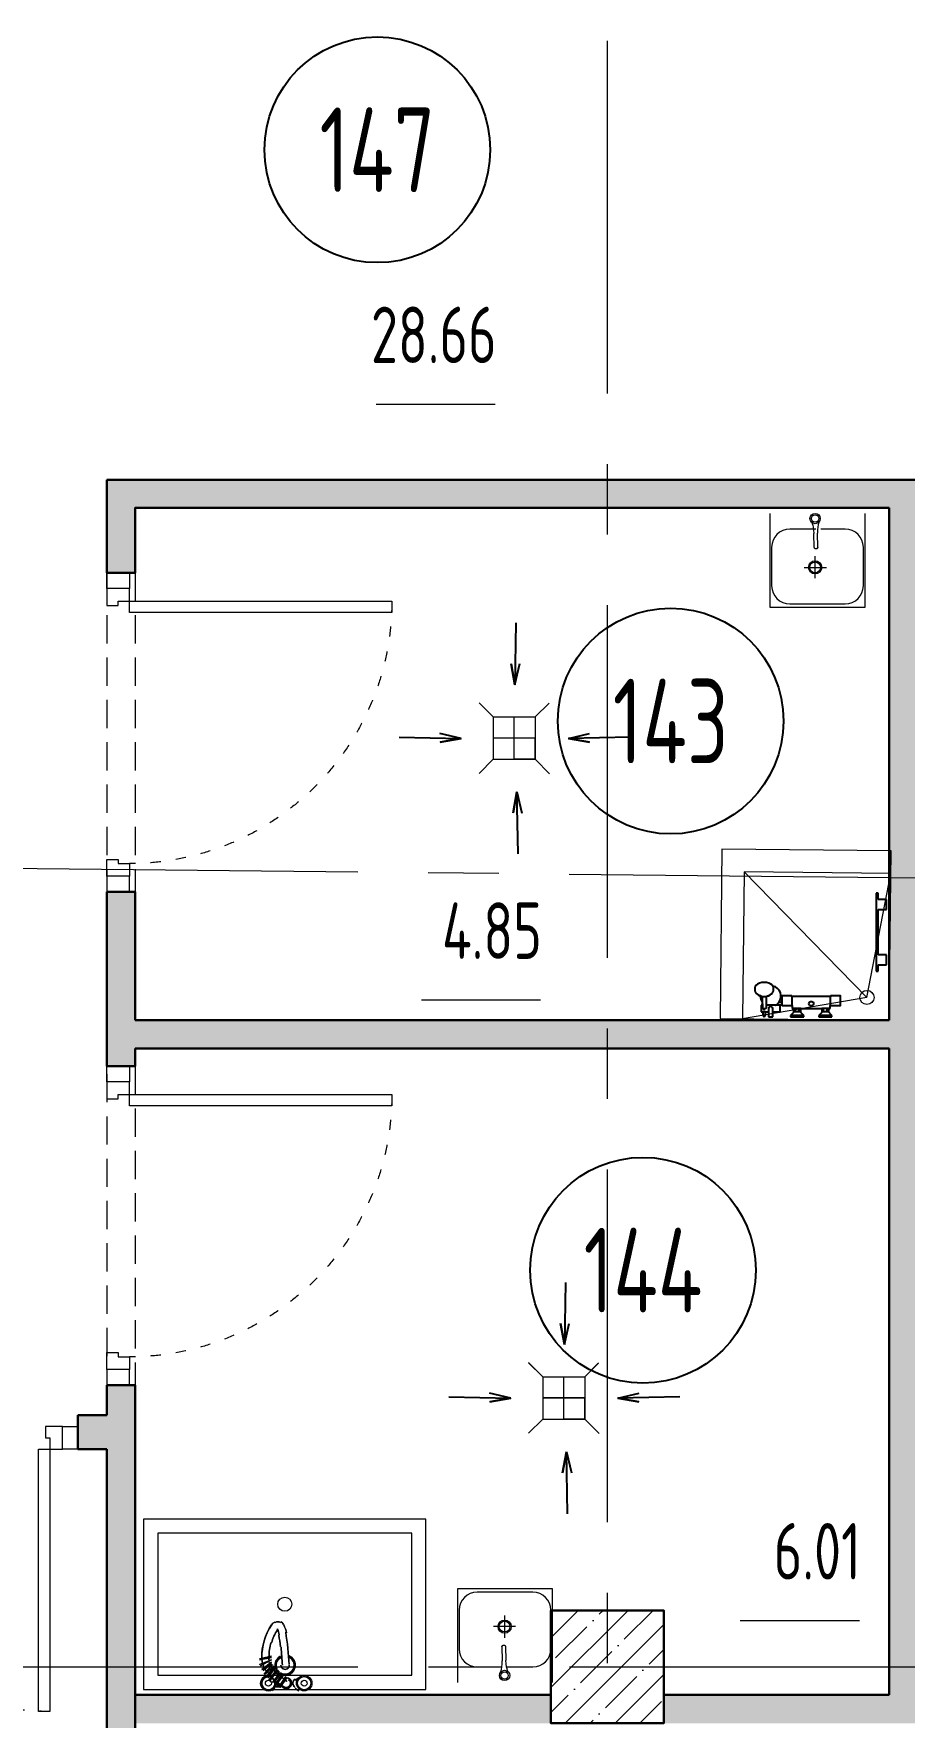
# Model space of a CAD drawing. Header units: millimetres. Extents: x -265044 to 366616, y 0 to 292181.
# Drawn here: x -208267 to -205181, y 100422 to 106389 of the extents above; entities that cross this region are included whole.
import ezdxf
from ezdxf import colors
from ezdxf.entities.mleader import LeaderData, LeaderLine
from ezdxf.enums import TextEntityAlignment as Align
from ezdxf.math import Vec2, Vec3

# ---------------------------------------------------------------- set-up
doc = ezdxf.new("R2010")
doc.units = ezdxf.units.MM
doc.header["$MEASUREMENT"] = 0
for name, pattern in [('ACAD_ISO03W100', [30, 12, -18]), ('ADSK_Штриховая_ш2 п1', [3, 2, -1]), ('CENTER', [2, 1.25, -0.25, 0.25, -0.25])]:
    doc.linetypes.add(name, pattern=pattern)
doc.layers.get('0').update_dxf_attribs({"color": 250, "lineweight": 9})
for name, color, linetype, lineweight in [('АР_Двери', 5, 'Continuous', 18), ('АР_Колонны', 5, 'Continuous', 30), ('АР_Колонны Штрих', 250, 'Continuous', 5), ('АР_Маркер экспликации', 239, 'Continuous', 13), ('АР_Номер помещения', 1, 'Continuous', 25), ('АР_Оси', 193, 'Continuous', 9), ('АР_Отметки', 250, 'Continuous', 15), ('АР_Перегородки газоблок', 165, 'Continuous', 30), ('АР_Перегородки газоблок_Штрих', 165, 'Continuous', 5), ('АР_Помещения_площадь', 19, 'Continuous', 9), ('АР_тонкая линия', 250, 'Continuous', 0), ('ТХ_пищеблок', 30, 'Continuous', 20)]:
    doc.layers.add(name, color=color, linetype=linetype, lineweight=lineweight)
for name, color, linetype in [('ТХ_ВК_оборуд.ТХ', 250, 'Continuous'), ('ТХ_ВК_трапы', 5, 'Continuous'), ('ТХ_сантехника', 253, 'Continuous')]:
    doc.layers.add(name, color=color, linetype=linetype)
doc.styles.add('ISOCPEUR', font='isocpeur.ttf', dxfattribs={"width": 0.7})
doc.styles.get("Standard").update_dxf_attribs({"font": 'isocpeur.ttf'})
pattern_1 = [(50, (0, 0), (215.17805, -18.82564), [22.5, -247.5]), (355, (0, 0), (-41.6254, 225.65764), [18, -198]), (100.45144, (17.93, -1.57), (173.55265, 206.832), [19.12206, -210.34263]), (46.1842, (0, 60), (320.1724, -49.65578), [33.75, -371.25]), (96.63564, (26.68, 55.86), (280.3986, 292.2356), [28.6831, -315.51413]), (351.18416, (0, 60), (280.3986, 292.2356), [27, -297]), (21, (30, 45), (179.07212, -120.78567), [22.5, -247.5]), (326, (30, 45), (72.9946, 217.54501), [18, -198]), (71.45144, (44.92, 34.93), (252.06671, 96.75935), [19.12206, -210.34263]), (37.5, (0, 0), (3.647957, 99.868156), [0, -195.6, 0, -201, 0, -198.75]), (7.5, (0, 0), (78.92086, 118.323514), [0, -114.6, 0, -191.1, 0, -75.75]), (327.5, (-66.9, 0), (160.14673, -6.766462), [0, -75, 0, -234, 0, -310.5]), (317.5, (-96.9, 0), (174.95585, 30.031495), [0, -97.5, 0, -155.4, 0, -220.5])]

# ---------------------------------------------------------------- blocks, each defined once
blk = doc.blocks.new('*U1037')
at = {"color": 8}
blk.add_lwpolyline([(-100, 80), (-100, 1010), (-140, 1010), (-140, 80)], close=True, dxfattribs=at)
for points in [[(-1130, 0), (-1130, 80), (-1075, 80), (-1075, 0), (-1130, 0)], [(-1075, 80), (-1075, 0), (-1015, 0), (-1015, 40), (-1030, 40), (-1030, 80), (-1075, 80)], [(-55, 80), (-55, 0), (-115, 0), (-115, 40), (-100, 40), (-100, 80), (-55, 80)], [(0, 0), (0, 80), (-55, 80), (-55, 0), (0, 0)]]:
    blk.add_lwpolyline(points, dxfattribs=at)
at = {"color": 8, "linetype": 'ACAD_ISO03W100', "ltscale": 3}
blk.add_arc((-100, 80), 930, 90, 180, dxfattribs=at)
blk = doc.blocks.new('*U58')
at = {"layer": 'АР_Номер помещения', "color": 8}
blk.add_circle((-2814.8, -3287.4), 400, dxfattribs=at)
at = {"layer": 'АР_Помещения_площадь', "color": 8}
blk.add_line((-2397, -4189.8), (-2819.3, -4189.8), dxfattribs=at)
at = {"color": 8, "style": 'ISOCPEUR', "width": 0.7, "flags": 1}
blk.add_attdef('КАТЕГОРИЯ', (-499.2, -2092.2), '', height=250, dxfattribs=at)
at = {"layer": 'АР_Номер помещения', "color": 8, "style": 'ISOCPEUR', "width": 0.7}
blk.add_attdef('НОМЕР_ПОМЕЩЕНИЯ', text='', height=300, dxfattribs=at).set_placement((-2814.8, -3287.4), align=Align.MIDDLE_CENTER)
at = {"layer": 'АР_Помещения_площадь', "color": 8, "lineweight": 30, "width": 0.7, "flags": 104}
blk.add_attdef('ИМЯ_ПОМЕЩЕНИЯ', text='', height=100, dxfattribs=at).set_placement((157.6, 1217.1), align=Align.MIDDLE_CENTER)
at = {"layer": 'АР_Помещения_площадь', "color": 8, "style": 'ISOCPEUR', "width": 0.7}
blk.add_attdef('ПЛОЩАДЬ_ПОМЕЩЕНИЯ', text='', height=200, dxfattribs=at).set_placement((-2392.1, -3943.3), align=Align.MIDDLE_RIGHT)
blk = doc.blocks.new('*U60')
at = {"layer": 'АР_Номер помещения', "color": 8}
blk.add_circle((-7943.3, 3244.8), 400, dxfattribs=at)
at = {"layer": 'АР_Помещения_площадь', "color": 8}
blk.add_line((-7176, 2002.3), (-7598.4, 2002.3), dxfattribs=at)
at = {"color": 8, "style": 'ISOCPEUR', "width": 0.7, "flags": 1}
blk.add_attdef('КАТЕГОРИЯ', (-499.2, -2092.2), '', height=250, dxfattribs=at)
at = {"layer": 'АР_Номер помещения', "color": 8, "style": 'ISOCPEUR', "width": 0.7}
blk.add_attdef('НОМЕР_ПОМЕЩЕНИЯ', text='', height=300, dxfattribs=at).set_placement((-7943.3, 3244.8), align=Align.MIDDLE_CENTER)
at = {"layer": 'АР_Помещения_площадь', "color": 8, "style": 'ISOCPEUR', "width": 0.7}
blk.add_attdef('ПЛОЩАДЬ_ПОМЕЩЕНИЯ', text='', height=200, dxfattribs=at).set_placement((-7171.2, 2248.8), align=Align.MIDDLE_RIGHT)
at = {"layer": 'АР_Помещения_площадь', "color": 8, "lineweight": 30, "width": 0.7, "flags": 104}
blk.add_attdef('ИМЯ_ПОМЕЩЕНИЯ', text='', height=100, dxfattribs=at).set_placement((157.6, 1217.1), align=Align.MIDDLE_CENTER)
blk = doc.blocks.new('*U61')
at = {"layer": 'АР_Номер помещения', "color": 8}
blk.add_circle((-7168.2, 4654.6), 400, dxfattribs=at)
at = {"layer": 'АР_Помещения_площадь', "color": 8}
blk.add_line((-7629.3, 3665.4), (-8051.6, 3665.4), dxfattribs=at)
at = {"color": 8, "style": 'ISOCPEUR', "width": 0.7, "flags": 1}
blk.add_attdef('КАТЕГОРИЯ', (-499.2, -2092.2), '', height=250, dxfattribs=at)
at = {"layer": 'АР_Номер помещения', "color": 8, "style": 'ISOCPEUR', "width": 0.7}
blk.add_attdef('НОМЕР_ПОМЕЩЕНИЯ', text='', height=300, dxfattribs=at).set_placement((-7168.2, 4654.6), align=Align.MIDDLE_CENTER)
at = {"layer": 'АР_Помещения_площадь', "color": 8, "style": 'ISOCPEUR', "width": 0.7}
blk.add_attdef('ПЛОЩАДЬ_ПОМЕЩЕНИЯ', text='', height=200, dxfattribs=at).set_placement((-7624.4, 3911.9), align=Align.MIDDLE_RIGHT)
at = {"layer": 'АР_Помещения_площадь', "color": 8, "lineweight": 30, "width": 0.7, "flags": 104}
blk.add_attdef('ИМЯ_ПОМЕЩЕНИЯ', text='', height=100, dxfattribs=at).set_placement((157.6, 1217.1), align=Align.MIDDLE_CENTER)
blk = doc.blocks.new('_DotSmall')
at = {"color": 8, "linetype": 'ByBlock', "const_width": 0.5}
blk.add_lwpolyline([(-0.0625, 0, 1), (0.0625, 0, 1)], format="xyb", close=True, dxfattribs=at)
blk = doc.blocks.new('Трап ТХ')
at = {"layer": 'ТХ_ВК_трапы', "color": 8, "lineweight": 0}
for p, q in [((305243.2, -196674.3), (305292.9, -196724.5)), ((305292.9, -196724.5), (305292.9, -196874.5)), ((305292.9, -196724.5), (305442.2, -196724.5)), ((305367.6, -196874.5), (305367.6, -196724.5)), ((305491.2, -196675.5), (305442.2, -196724.5)), ((305442.2, -196724.5), (305442.2, -196874.5)), ((305442.2, -196799.5), (305292.9, -196799.5)), ((305442.2, -196874.5), (305442.2, -196799.5)), ((305243.2, -196924.3), (305292.9, -196874.5)), ((305292.9, -196874.5), (305442.2, -196874.5)), ((305442.2, -196874.5), (305367.6, -196874.5)), ((305493.2, -196925.5), (305442.2, -196874.5))]:
    blk.add_line(p, q, dxfattribs=at)
blk = doc.blocks.new('A$C985b353d')
at = {"layer": 'ТХ_ВК_трапы', "color": 8, "ltscale": 100}
for p, q in [((6.4, 408.7), (2.2, 189.2)), ((2.2, 189.2), (-11.2, 263.5)), ((-11.2, 263.5), (2.2, 189.2)), ((2.2, 189.2), (19.8, 264.3)), ((-407.4, 3.3), (-187.9, -0.9)), ((-187.9, -0.9), (-263, 16.7)), ((192.3, -0.9), (267.4, 16.7)), ((411.8, 3.3), (192.3, -0.9)), ((-187.9, -0.9), (-262.2, -14.3)), ((-262.2, -14.3), (-187.9, -0.9)), ((192.3, -0.9), (266.6, -14.3)), ((266.6, -14.3), (192.3, -0.9)), ((9.7, -190.8), (-3.8, -265.2)), ((-3.8, -265.2), (9.7, -190.8)), ((13.8, -410.3), (9.7, -190.8)), ((9.7, -190.8), (27.3, -265.9))]:
    blk.add_line(p, q, dxfattribs=at)
blk = doc.blocks.new('A$Ccaf15605')
at = {"layer": 'ТХ_сантехника', "color": 8, "lineweight": 13, "ltscale": 500}
for p, q in [((0, 0), (-80, 440)), ((440, 440), (0, 0)), ((0, 0), (440, -80))]:
    blk.add_line(p, q, dxfattribs=at)
for points in [[(520, 520), (-80, 520), (-80, -80), (520, -80)], [(440, 440), (-80, 440), (-80, -80), (440, -80)]]:
    blk.add_lwpolyline(points, close=True, dxfattribs=at)
blk.add_circle((0, 0), 25, dxfattribs=at)

msp = doc.modelspace()

# ---------------------------------------------------------------- hatches: boundary and pattern name
at = {"layer": 'АР_Колонны Штрих', "ltscale": 100}
h = msp.add_hatch(dxfattribs=at)
h.set_pattern_fill('ANSI35', color=8, scale=500)
h.set_pattern_definition([(45, (-1163486.01, 140672.16), (-88.388348, 88.388348), []), (45, (-1163397.63, 140672.16), (-88.388348, 88.388348), [156.25, -31.25, 0, -31.25])])
h.paths.add_polyline_path([(-206033.9, 100800.7), (-206433.9, 100800.7), (-206433.9, 100400.7), (-206033.9, 100400.7)])
at = {"layer": 'АР_Перегородки газоблок_Штрих', "ltscale": 100}
h = msp.add_hatch(dxfattribs=at)
h.set_pattern_fill('AR-CONC', color=8, scale=30)
h.set_pattern_definition(pattern_1)
h.paths.add_polyline_path([(-204369.9, 104807.7), (-204613.1, 104807.7), (-206233.9, 104807.7), (-206233.9, 104707.7), (-205234.4, 104707.7), (-205234.4, 103398.1), (-205134.4, 103397.1), (-205134.4, 104707.7), (-204369.9, 104707.7)])
h.paths.add_polyline_path([(-206233.9, 104807.7), (-208007.7, 104807.7), (-208007.6, 104477.3), (-207907.6, 104477.3), (-207907.7, 104707.7), (-206233.9, 104707.7)])
h.paths.add_polyline_path([(-206233.9, 102892.2), (-207907.7, 102892.2), (-207907.7, 103347.3), (-208007.7, 103347.3), (-208007.7, 102729), (-207907.7, 102729), (-207907.7, 102792.2), (-206233.9, 102792.2)])
h.paths.add_polyline_path([(-205134.4, 103397.1), (-205234.4, 103398.1), (-205234.4, 102892.2), (-206233.9, 102892.2), (-206233.9, 102792.2), (-205234.4, 102792.2), (-205234.4, 100500.7), (-205134.4, 100500.7)])
h = msp.add_hatch(dxfattribs=at)
h.set_pattern_fill('AR-CONC', color=8, scale=30)
h.set_pattern_definition(pattern_1)
h.paths.add_polyline_path([(-207907.7, 101599), (-208007.6, 101599), (-208007.7, 101492.4), (-208110, 101492.4), (-208110, 101372.4), (-208007.7, 101372.4), (-208007.7, 99600.7), (-211914, 99600.7), (-211914, 99480.7), (-208007.5, 99480.7), (-208007.6, 97939.7), (-207907.6, 97939.7), (-207907.7, 100400.7), (-206433.9, 100400.7), (-206433.9, 100500.7), (-207907.7, 100500.7)])
h = msp.add_hatch(dxfattribs=at)
h.set_pattern_fill('AR-CONC', color=8, scale=30)
h.set_pattern_definition(pattern_1)
h.paths.add_polyline_path([(-200433.9, 100500.7), (-203233.8, 100500.7), (-203233.9, 99100.7), (-203148.1, 99100.7), (-203148.1, 100400.7), (-200433.9, 100400.7)])
h.paths.add_polyline_path([(-203233.8, 100500.7), (-206033.9, 100500.7), (-206033.9, 100400.7), (-203268.1, 100400.7), (-203268, 99800.7), (-203268, 99100.7), (-203233.9, 99100.7)])
h.paths.add_polyline_path([(-203148.1, 99100.7), (-203268.1, 99100.7), (-203268, 96390.7), (-204900.9, 96390.7), (-204900.9, 96270.7), (-203064, 96270.7), (-203064, 96350.7), (-203063.9, 96390.7), (-203148, 96390.7)])

# ---------------------------------------------------------------- linework, layer by layer
at = {"layer": 'АР_Колонны', "color": 8, "ltscale": 100}
msp.add_lwpolyline([(-206433.9, 100800.7), (-206033.9, 100800.7), (-206033.9, 100400.7), (-206433.9, 100400.7)], close=True, dxfattribs=at)
at = {"layer": 'АР_Оси', "color": 8, "linetype": 'CENTER', "ltscale": 1000}
for p, q in [((-206233.9, 134363.2), (-206233.9, 78630.8)), ((-224367.6, 103600.7), (-196974, 103310.7)), ((-224367.6, 100600.7), (-141189.2, 100600.7))]:
    msp.add_line(p, q, dxfattribs=at)
at = {"layer": 'АР_Перегородки газоблок', "color": 8, "ltscale": 100}
for p, q in [((-208007.7, 102729), (-207907.7, 102729)), ((-208007.7, 101599), (-207907.7, 101599))]:
    msp.add_line(p, q, dxfattribs=at)
for points in [[(-208007.6, 104477.3), (-208007.7, 104807.7)], [(-208007.7, 104807.7), (-204369.9, 104807.7)], [(-205234.4, 104707.7), (-207907.7, 104707.7), (-207907.6, 104477.3), (-208007.6, 104477.3)], [(-205234.4, 102892.2), (-205234.4, 104707.7)], [(-208007.7, 103347.3), (-207907.7, 103347.3)], [(-208007.7, 102729), (-208007.7, 103347.3)], [(-207907.7, 102892.2), (-207907.7, 103347.3)], [(-208007.7, 102892.2), (-208007.7, 102892.2)], [(-207907.7, 102892.2), (-205234.4, 102892.2)], [(-208007.7, 102792.2), (-208007.7, 102792.2)], [(-207907.7, 102729), (-207907.7, 102792.2)], [(-207907.7, 102792.2), (-205234.4, 102792.2)], [(-205234.4, 100500.7), (-205234.4, 102792.2)], [(-208007.7, 101492.4), (-208007.7, 101599)], [(-207907.7, 101328.2), (-207907.7, 101599)], [(-208110, 101372.4), (-208110, 101492.4)], [(-208110, 101492.4), (-208007.7, 101492.4)], [(-208110, 101372.4), (-208007.7, 101372.4)], [(-208007.7, 99600.7), (-208007.7, 101372.4)], [(-207907.7, 99452.4), (-207907.7, 101372.4)], [(-206433.9, 100500.7), (-207907.7, 100500.7)], [(-206033.9, 100500.7), (-205234.4, 100500.7)]]:
    msp.add_lwpolyline(points, dxfattribs=at)
at = {"layer": 'АР_тонкая линия', "color": 8, "linetype": 'ADSK_Штриховая_ш2 п1', "ltscale": 50}
for points in [[(-208007.8, 104477.3), (-208007.8, 103347.3)], [(-207907.6, 104477.3), (-207907.6, 103347.3)], [(-208007.6, 102701.5), (-208007.6, 101599)], [(-207907.7, 102729), (-207907.7, 101599)]]:
    msp.add_lwpolyline(points, dxfattribs=at)
at = {"layer": 'ТХ_пищеблок', "color": 8}
for p, q in [((-205657.4, 104687.7), (-205657.4, 104355.7)), ((-205320.4, 104355.7), (-205320.4, 104687.7)), ((-205494.9, 104632.7), (-205587.4, 104632.7)), ((-205508.8, 104656.2, 5.1), (-205507.3, 104652.9, 5.1)), ((-205508.8, 104656.2, 5.1), (-205507.3, 104652.9, 5.1)), ((-205507.3, 104653, 5.1), (-205505.9, 104647.2, 5.1)), ((-205505.9, 104647.2, 5.1), (-205504.5, 104639.2, 5.1)), ((-205504.5, 104639.3, 5.1), (-205503.2, 104629, 5.1)), ((-205503.2, 104629, 5.1), (-205502, 104617.6, 5.1)), ((-205501.9, 104616.6, 5.1), (-205502, 104617.6, 5.1)), ((-205501.9, 104616.6, 5.1), (-205502, 104617.6, 5.1)), ((-205501.9, 104616.5, 5.1), (-205501.9, 104616.6, 5.1)), ((-205500.5, 104567.2, 5.1), (-205501.9, 104616.6, 5.1)), ((-205488.5, 104629.4, 5.1), (-205489.1, 104618, 5.1)), ((-205487.8, 104567.6, 5.1), (-205489.1, 104618, 5.1)), ((-205487.8, 104567.6, 5.1), (-205489.1, 104618, 5.1)), ((-205487.5, 104640.4, 5.1), (-205488.5, 104629.4, 5.1)), ((-205486.6, 104648.3, 5.1), (-205487.5, 104640.3, 5.1)), ((-205485.5, 104654.2, 5.1), (-205486.6, 104648.3, 5.1)), ((-205484.2, 104657.5, 5.1), (-205485.6, 104654.1, 5.1)), ((-205390.4, 104632.7), (-205477.7, 104632.7)), ((-205651.4, 104568.7), (-205651.4, 104431.7)), ((-205500.1, 104566.3, 5.1), (-205500.5, 104567.2, 5.1)), ((-205500.1, 104566.3, 5.1), (-205500.5, 104567.2, 5.1)), ((-205499.6, 104565.4, 5.1), (-205500.1, 104566.3, 5.1)), ((-205499.6, 104565.4, 5.1), (-205500.1, 104566.3, 5.1)), ((-205498.9, 104564.5, 5.1), (-205499.7, 104565.4, 5.1)), ((-205498.1, 104563.9, 5.1), (-205498.9, 104564.5, 5.1)), ((-205498.1, 104563.9, 5.1), (-205498.9, 104564.5, 5.1)), ((-205497.2, 104563.3, 5.1), (-205498.1, 104563.9, 5.1)), ((-205497.2, 104563.3, 5.1), (-205498.1, 104563.9, 5.1)), ((-205496.2, 104562.9, 5.1), (-205497.2, 104563.3, 5.1)), ((-205496.2, 104562.9, 5.1), (-205497.2, 104563.3, 5.1)), ((-205496.1, 104562.9, 5.1), (-205496.6, 104563.2, 5.1)), ((-205495.3, 104562.6, 5.1), (-205496.1, 104562.9, 5.1)), ((-205494.7, 104562.7, 5.1), (-205495.8, 104562.9, 5.1)), ((-205494.7, 104562.7, 5.1), (-205495.8, 104562.9, 5.1)), ((-205494.4, 104562.4, 5.1), (-205495.3, 104562.6, 5.1)), ((-205493.6, 104562.6, 5.1), (-205494.7, 104562.7, 5.1)), ((-205493.6, 104562.6, 5.1), (-205494.7, 104562.7, 5.1)), ((-205493.6, 104562.4, 5.1), (-205494.4, 104562.4, 5.1)), ((-205492.5, 104562.7, 5.1), (-205493.6, 104562.6, 5.1)), ((-205492.5, 104562.7, 5.1), (-205493.6, 104562.6, 5.1)), ((-205492.7, 104562.5, 5.1), (-205493.6, 104562.4, 5.1)), ((-205491.9, 104562.7, 5.1), (-205492.7, 104562.5, 5.1)), ((-205491.4, 104563, 5.1), (-205492.5, 104562.7, 5.1)), ((-205491.4, 104563, 5.1), (-205492.5, 104562.7, 5.1)), ((-205491.2, 104563, 5.1), (-205491.9, 104562.7, 5.1)), ((-205490.8, 104563.5, 5.1), (-205491.8, 104563, 5.1)), ((-205490.8, 104563.5, 5.1), (-205491.8, 104563, 5.1)), ((-205490.6, 104563.4, 5.1), (-205491.2, 104563, 5.1)), ((-205489.9, 104564.1, 5.1), (-205490.8, 104563.5, 5.1)), ((-205489.9, 104564.1, 5.1), (-205490.8, 104563.5, 5.1)), ((-205489.1, 104564.8, 5.1), (-205489.9, 104564.1, 5.1)), ((-205489.1, 104564.8, 5.1), (-205489.9, 104564.1, 5.1)), ((-205488.5, 104565.7, 5.1), (-205489.1, 104564.8, 5.1)), ((-205488, 104566.6, 5.1), (-205488.5, 104565.7, 5.1)), ((-205487.8, 104567.6, 5.1), (-205488, 104566.6, 5.1)), ((-205487.8, 104567.6, 5.1), (-205488, 104566.6, 5.1)), ((-205326.4, 104431.7), (-205326.4, 104568.7)), ((-205535.9, 104497.1, 5.1), (-205457.6, 104497.2, 5.1)), ((-205497.2, 104458.3, 5.1), (-205497.3, 104536.6, 5.1)), ((-205587.4, 104367.7), (-205390.4, 104367.7)), ((-205657.4, 104355.7), (-205320.4, 104355.7)), ((-206427.9, 100877), (-206764.9, 100877)), ((-206764.9, 100877), (-206764.9, 100545)), ((-206497.9, 100865), (-206694.9, 100865)), ((-206427.9, 100545), (-206427.9, 100877)), ((-206758.9, 100801), (-206758.9, 100664)), ((-206433.9, 100664), (-206433.9, 100801)), ((-206559.2, 100743.1), (-206637.6, 100743)), ((-206598, 100781.9), (-206597.9, 100703.6)), ((-206607.4, 100672.6), (-206607.2, 100673.6)), ((-206607.4, 100672.6), (-206607.2, 100673.6)), ((-206607.4, 100672.6), (-206606.1, 100622.2)), ((-206607.4, 100672.6), (-206606.1, 100622.2)), ((-206607.2, 100673.6), (-206606.7, 100674.5)), ((-206606.7, 100674.5), (-206606.1, 100675.4)), ((-206606.1, 100675.4), (-206605.3, 100676.1)), ((-206606.1, 100675.4), (-206605.3, 100676.1)), ((-206605.3, 100676.1), (-206604.4, 100676.7)), ((-206605.3, 100676.1), (-206604.4, 100676.7)), ((-206604.6, 100676.8), (-206604, 100677.2)), ((-206604.4, 100676.7), (-206603.4, 100677.2)), ((-206604.4, 100676.7), (-206603.4, 100677.2)), ((-206604, 100677.2), (-206603.3, 100677.5)), ((-206603.8, 100677.2), (-206602.7, 100677.5)), ((-206603.8, 100677.2), (-206602.7, 100677.5)), ((-206603.3, 100677.5), (-206602.4, 100677.7)), ((-206602.7, 100677.5), (-206601.6, 100677.6)), ((-206602.7, 100677.5), (-206601.6, 100677.6)), ((-206602.4, 100677.7), (-206601.6, 100677.8)), ((-206601.6, 100677.8), (-206600.7, 100677.8)), ((-206601.6, 100677.6), (-206600.5, 100677.5)), ((-206601.6, 100677.6), (-206600.5, 100677.5)), ((-206600.7, 100677.8), (-206599.9, 100677.6)), ((-206600.5, 100677.5), (-206599.4, 100677.3)), ((-206600.5, 100677.5), (-206599.4, 100677.3)), ((-206599.9, 100677.6), (-206599.1, 100677.3)), ((-206599.1, 100677.3), (-206598.6, 100677)), ((-206599, 100677.3), (-206598, 100676.9)), ((-206599, 100677.3), (-206598, 100676.9)), ((-206598, 100676.9), (-206597, 100676.3)), ((-206598, 100676.9), (-206597, 100676.3)), ((-206597, 100676.3), (-206596.2, 100675.7)), ((-206597, 100676.3), (-206596.2, 100675.7)), ((-206596.2, 100675.7), (-206595.5, 100674.8)), ((-206595.5, 100674.8), (-206595, 100673.9)), ((-206595.5, 100674.8), (-206595, 100673.9)), ((-206595, 100673.9), (-206594.7, 100673)), ((-206595, 100673.9), (-206594.7, 100673)), ((-206594.7, 100673), (-206593.3, 100623.6)), ((-206607.6, 100599.8), (-206606.7, 100610.8)), ((-206606.7, 100610.8), (-206606.1, 100622.2)), ((-206593.3, 100623.6), (-206593.2, 100622.6)), ((-206593.3, 100623.6), (-206593.3, 100623.6)), ((-206593.3, 100623.6), (-206593.2, 100622.6)), ((-206592, 100611.2), (-206593.2, 100622.6)), ((-206590.7, 100600.9), (-206592, 100611.2)), ((-206694.9, 100600), (-206607.6, 100600)), ((-206611, 100582.7), (-206609.6, 100586.1)), ((-206609.7, 100585.9), (-206608.5, 100591.9)), ((-206608.5, 100591.9), (-206607.6, 100599.9)), ((-206589.3, 100593), (-206590.7, 100601)), ((-206590.5, 100600), (-206497.9, 100600)), ((-206587.9, 100587.2), (-206589.3, 100593)), ((-206586.4, 100584), (-206587.9, 100587.3)), ((-206586.4, 100584), (-206587.9, 100587.3))]:
    msp.add_line(p, q, dxfattribs=at)
at = {"layer": 'ТХ_пищеблок', "color": 8, "lineweight": 0, "elevation": -38.2}
for points in [[(-207877.3, 101124.2), (-207877.3, 100520.7), (-206876.7, 100520.7), (-206876.7, 101124.2)], [(-207827.3, 101074.2), (-207827.3, 100570.7), (-206926.7, 100570.7), (-206926.7, 101074.2)], [(-207424.4, 100637.8), (-207466.8, 100629.3)], [(-207466.8, 100625.1), (-207424.4, 100633.6)], [(-207424.4, 100625.1), (-207466.8, 100608.2), (-207424.4, 100625.1), (-207462.5, 100603.9)], [(-207424.4, 100616.6), (-207458.3, 100591.2)], [(-207454.1, 100587), (-207424.4, 100612.4)], [(-207420.2, 100608.2), (-207449.8, 100574.3)], [(-207432.9, 100629.3), (-207432.9, 100625.1)], [(-207432.9, 100620.9), (-207432.9, 100616.6), (-207428.7, 100612.4), (-207432.9, 100616.6)], [(-207428.7, 100608.2), (-207428.7, 100603.9), (-207424.4, 100599.7), (-207420.2, 100595.5), (-207420.2, 100591.2), (-207420.2, 100595.5), (-207424.4, 100599.7), (-207428.7, 100603.9)], [(-207445.6, 100574.3), (-207416, 100603.9)], [(-207416, 100599.7), (-207441.4, 100565.9)], [(-207437.1, 100561.6), (-207411.8, 100595.5)], [(-207407.5, 100587), (-207432.9, 100553.2)], [(-207428.7, 100553.2), (-207403.3, 100587)], [(-207394.8, 100578.6), (-207420.2, 100544.7)], [(-207416, 100587), (-207411.8, 100587), (-207411.8, 100582.8), (-207411.8, 100587)], [(-207416, 100544.7), (-207390.6, 100578.6)], [(-207386.4, 100574.3), (-207411.8, 100536.2)], [(-207407.5, 100578.6), (-207403.3, 100574.3), (-207399.1, 100574.3), (-207403.3, 100574.3)], [(-207407.5, 100536.2), (-207382.1, 100570.1)], [(-207399.1, 100570.1), (-207390.6, 100565.9)], [(-207373.7, 100565.9), (-207399.1, 100527.8)], [(-207394.8, 100527.8), (-207369.4, 100561.6)], [(-207377.9, 100557.4), (-207369.4, 100548.9), (-207377.9, 100557.4), (-207386.4, 100561.6)], [(-207339.8, 100553.2), (-207327.1, 100561.6)], [(-207411.8, 100523.5), (-207420.2, 100515.1)], [(-207339.8, 100523.5), (-207327.1, 100515.1)]]:
    msp.add_lwpolyline(points, close=True, dxfattribs=at)
for points in [[(-207424.5, 100749.1, -0.098402), (-207412.7, 100759.4, 0.098402), (-207424, 100748, 0.153885), (-207458.3, 100632.1, -0.153885), (-207424.5, 100749.1)], [(-207380.9, 100529.9, -0.016359), (-207400.6, 100542.8, 0.016359), (-207379.6, 100530.1, 1.000109), (-207363.5, 100555, -1.000109), (-207380.9, 100529.9)]]:
    msp.add_lwpolyline(points, format="xyb", dxfattribs=at)
for points in [[(-207402.9, 100731.2, 0.086562), (-207423.8, 100685.6, -0.086562)], [(-207391.8, 100758, 0.263202), (-207410.5, 100758, -0.263202)], [(-207396.4, 100713.9, 0.048642), (-207402.2, 100734.9, -0.048642)], [(-207381.4, 100750.7, 0.128446), (-207391.1, 100760.7, -0.128446)], [(-207371, 100720.7, 0.076793), (-207380.7, 100749.4, -0.076793)], [(-207425.4, 100686.6, 0.073497), (-207432.9, 100635.9, -0.073497)], [(-207392.6, 100671.3, 0.021688), (-207398.3, 100713, -0.021688)], [(-207385.4, 100606.1, 0.008531), (-207390.2, 100669.7, -0.008531)], [(-207361.8, 100608.6, 0.030153), (-207373.7, 100723, -0.030153)], [(-207458.1, 100630.2, 0.043708), (-207455.8, 100614.5, -0.043708)], [(-207454.8, 100610.8, 0.038822), (-207450, 100597.6, -0.038822)], [(-207391.8, 100638.2, 0.423103), (-207407.5, 100589.1, -0.423103)], [(-207390.6, 100634.1, 0.413779), (-207403.9, 100591.3, -0.413779)], [(-207392.7, 100579.2, 1.108707), (-207364.8, 100635.8, -1.108707)], [(-207390.6, 100606.1, 1.000049), (-207361, 100606.1, -1.000049)], [(-207381.8, 100570.6, 0.921844), (-207364.2, 100640.1, -0.921844)], [(-207433.9, 100570.1, 3.349514), (-207409.4, 100552.5, -3.349514)], [(-207437.6, 100565.7, 2.5734), (-207412.2, 100547.2, -2.5734)], [(-207448.3, 100594.1, 0.030446), (-207442.7, 100584.7, -0.030446)], [(-207438.1, 100582.6, 0.021049), (-207431.5, 100574.5, -0.021049)], [(-207422.8, 100562.4, 0.121122), (-207433.3, 100565.8, -0.121122)], [(-207429, 100571.7, 0.020071), (-207421.8, 100564.6, -0.020071)], [(-207421.8, 100559.1, 0.006867), (-207414.3, 100553.1, -0.006867)], [(-207413.7, 100551.8, 0.111571), (-207419.7, 100560.1, -0.111571)], [(-207411.3, 100550.8, 0.006878), (-207403.6, 100545, -0.006878)], [(-207405.2, 100585.4, 0.071236), (-207398.2, 100578, -0.071236)], [(-207402.1, 100588.4, 0.075801), (-207395.7, 100581.3, -0.075801)], [(-207395, 100575.7, 0.071497), (-207385.6, 100571.5, -0.071497)], [(-207389.4, 100535.8, 1.879148), (-207371.1, 100561.6, -1.879148)], [(-207388.4, 100533.8, 1.639573), (-207368.9, 100561.5, -1.639573)], [(-207340.6, 100557.9, 0.502962), (-207340.6, 100527.3, -0.502962)], [(-207406.7, 100527.3, 0.232603), (-207399.1, 100542.2, -0.232603)], [(-207390.5, 100540.6, 0.039911), (-207389.9, 100537.6, -0.039911)]]:
    msp.add_lwpolyline(points, format="xyb", close=True, dxfattribs=at)
for points in [[(-207466.8, 100629.3), (-207466.8, 100629.3)], [(-207466.8, 100629.3), (-207466.8, 100629.3)], [(-207462.5, 100608.2), (-207462.5, 100608.2)], [(-207462.5, 100608.2), (-207462.5, 100608.2)], [(-207424.4, 100633.6), (-207424.4, 100633.6)], [(-207424.4, 100633.6), (-207424.4, 100633.6)], [(-207424.4, 100625.1), (-207424.4, 100625.1)], [(-207424.4, 100625.1), (-207424.4, 100625.1)], [(-207424.4, 100616.6), (-207424.4, 100616.6)], [(-207424.4, 100616.6), (-207424.4, 100616.6)], [(-207458.3, 100587), (-207458.3, 100587)], [(-207458.3, 100587), (-207458.3, 100587)], [(-207449.8, 100574.3), (-207449.8, 100574.3)], [(-207449.8, 100574.3), (-207449.8, 100574.3)], [(-207441.4, 100561.6), (-207441.4, 100561.6)], [(-207441.4, 100561.6), (-207441.4, 100561.6)], [(-207428.7, 100553.2), (-207428.7, 100553.2)], [(-207428.7, 100553.2), (-207428.7, 100553.2)], [(-207420.2, 100603.9), (-207420.2, 100603.9)], [(-207420.2, 100603.9), (-207420.2, 100603.9)], [(-207411.8, 100595.5), (-207411.8, 100595.5)], [(-207411.8, 100595.5), (-207411.8, 100595.5)], [(-207403.3, 100587), (-207403.3, 100587)], [(-207403.3, 100587), (-207403.3, 100587)], [(-207394.8, 100578.6), (-207394.8, 100578.6)], [(-207394.8, 100578.6), (-207394.8, 100578.6)], [(-207382.1, 100570.1), (-207382.1, 100570.1)], [(-207382.1, 100570.1), (-207382.1, 100570.1)], [(-207373.7, 100561.6), (-207373.7, 100561.6)], [(-207373.7, 100561.6), (-207373.7, 100561.6)], [(-207420.2, 100544.7), (-207420.2, 100544.7)], [(-207420.2, 100544.7), (-207420.2, 100544.7)], [(-207407.5, 100536.2), (-207407.5, 100536.2)], [(-207407.5, 100536.2), (-207407.5, 100536.2)], [(-207399.1, 100527.8), (-207399.1, 100527.8)], [(-207399.1, 100527.8), (-207399.1, 100527.8)]]:
    msp.add_lwpolyline(points, dxfattribs=at)
at = {"layer": 'ТХ_пищеблок', "color": 8}
for centre, radius in [((-205497.3, 104670.2, 5.1), 18.3), ((-205497.3, 104670.2, 5.1), 13), ((-207377, 100822.4, -38.2), 25), ((-206597.9, 100570), 18.3), ((-206597.9, 100570), 13)]:
    msp.add_circle(centre, radius, dxfattribs=at)
at = {"layer": 'ТХ_пищеблок', "color": 8, "lineweight": 0}
for centre, radius in [((-207435, 100542.6, -38.2), 10.6), ((-207435, 100542.6, -38.2), 10.6), ((-207308.1, 100542.6, -38.2), 27.5), ((-207308.1, 100542.6, -38.2), 27.5), ((-207308.1, 100542.6, -38.2), 23.3), ((-207308.1, 100542.6, -38.2), 23.3), ((-207308.1, 100542.6, -38.2), 10.6), ((-207308.1, 100542.6, -38.2), 10.6)]:
    msp.add_circle(centre, radius, dxfattribs=at)
at = {"layer": 'ТХ_пищеблок', "color": 8}
for centre, start, end in [((-205587.4, 104568.7), 90, 180), ((-205390.4, 104568.7), 0, 90), ((-205587.4, 104431.7), 180, 270), ((-205390.4, 104431.7), 270, 0), ((-206694.9, 100801), 90, 180), ((-206497.9, 100801), 0, 90), ((-206694.9, 100664), 180, 270), ((-206497.9, 100664), 270, 0)]:
    msp.add_arc(centre, 64, start, end, dxfattribs=at)
for centre, major_axis in [((-205497.3, 104497.1, 5.1), (-16.5, 16.5)), ((-205497.3, 104497.1, 5.1), (-13.5, 13.5)), ((-206597.9, 100743.1), (16.5, -16.5)), ((-206597.9, 100743.1), (13.5, -13.5))]:
    msp.add_ellipse(centre, major_axis=major_axis, ratio=1, start_param=4.712389, end_param=10.995574, dxfattribs=at)
at = {"layer": 'ТХ_сантехника', "color": 8}
for p, q in [((-205281.1, 103342.9), (-205281.1, 103065.5)), ((-205273.7, 103342.9), (-205281.1, 103342.9)), ((-205273.7, 103319.5), (-205273.7, 103342.9)), ((-205244.4, 103319.5), (-205273.7, 103319.5)), ((-205244.4, 103284.2), (-205244.4, 103319.5)), ((-205273.7, 103124.2), (-205273.7, 103284.2)), ((-205273.7, 103284.2), (-205244.4, 103284.2)), ((-205244.4, 103124.2), (-205273.7, 103124.2)), ((-205244.4, 103088.9), (-205244.4, 103124.2)), ((-205281.1, 103065.5), (-205273.7, 103065.5)), ((-205273.7, 103065.5), (-205273.7, 103088.9)), ((-205273.7, 103088.9), (-205244.4, 103088.9)), ((-205709.9, 103011.9), (-205711.1, 103007)), ((-205711.1, 103007), (-205711.1, 102999.9)), ((-205711.1, 102999.9), (-205710.7, 102997.8)), ((-205710.7, 102997.8), (-205709.6, 102992.9)), ((-205706.6, 103016.6), (-205709.9, 103011.9)), ((-205709.6, 102992.9), (-205708.6, 102991.1)), ((-205701.3, 103020.5), (-205706.6, 103016.6)), ((-205694.4, 103023.6), (-205701.3, 103020.5)), ((-205686.4, 103025.5), (-205694.4, 103023.6)), ((-205677.7, 103026.1), (-205686.4, 103025.5)), ((-205669.1, 103025.5), (-205677.7, 103026.1)), ((-205661.1, 103023.6), (-205669.1, 103025.5)), ((-205654.2, 103020.5), (-205661.1, 103023.6)), ((-205648.9, 103016.6), (-205654.2, 103020.5)), ((-205646.7, 103013.5), (-205648.9, 103016.6)), ((-205646.8, 102991.1), (-205645.9, 102992.9)), ((-205645.5, 103011.9), (-205646.7, 103013.5)), ((-205645.9, 102992.9), (-205644.7, 102997.8)), ((-205644.4, 103007), (-205645.5, 103011.9)), ((-205644.7, 102997.8), (-205644.4, 102999.9)), ((-205644.4, 102999.9), (-205644.4, 103007)), ((-205708.6, 102991.1), (-205705.4, 102986.6)), ((-205705.4, 102986.6), (-205704.1, 102985.4)), ((-205704.1, 102985.4), (-205699.2, 102981.8)), ((-205699.2, 102981.8), (-205692.9, 102979)), ((-205692.9, 102979), (-205691.7, 102978.7)), ((-205689.5, 102978.1), (-205691.7, 102978.7)), ((-205689.5, 102978.1), (-205683.8, 102976.7)), ((-205684.5, 102945.5), (-205688.4, 102945.5)), ((-205688.4, 102945.5), (-205688.4, 102921.5)), ((-205685.1, 102977), (-205684.7, 102964.9)), ((-205684.7, 102964.9), (-205684.4, 102936.7)), ((-205684.6, 102956.1), (-205684.5, 102945.5)), ((-205684.2, 102935.7), (-205684.4, 102936.7)), ((-205683.8, 102934.6), (-205684.2, 102935.7)), ((-205683.8, 102976.7), (-205677.7, 102976.3)), ((-205683, 102933.8), (-205683.8, 102934.6)), ((-205682.1, 102933.1), (-205683, 102933.8)), ((-205681.1, 102932.7), (-205682.1, 102933.1)), ((-205681.1, 102932.7), (-205679.5, 102931.9)), ((-205681.1, 102932.7), (-205681.1, 102932.7)), ((-205680.9, 102932.7), (-205681.1, 102932.7)), ((-205679.7, 102932.5), (-205680.9, 102932.7)), ((-205675.7, 102932.5), (-205679.7, 102932.5)), ((-205677.7, 102976.3), (-205671.7, 102976.7)), ((-205676, 102931.9), (-205674.4, 102932.7)), ((-205674.5, 102932.7), (-205675.7, 102932.5)), ((-205674.4, 102932.7), (-205674.5, 102932.7)), ((-205673.4, 102933.1), (-205674.4, 102932.7)), ((-205674.4, 102932.7), (-205674.4, 102932.7)), ((-205672.4, 102933.8), (-205673.4, 102933.1)), ((-205671.7, 102934.6), (-205672.4, 102933.8)), ((-205671.7, 102976.7), (-205666, 102978.1)), ((-205671.2, 102935.7), (-205671.7, 102934.6)), ((-205671.1, 102936.7), (-205671.2, 102935.7)), ((-205670.7, 102964.9), (-205671.1, 102936.7)), ((-205637.7, 102945.5), (-205671, 102945.5)), ((-205670.4, 102977), (-205670.7, 102964.9)), ((-205666, 102978.1), (-205662.5, 102979)), ((-205662.5, 102979), (-205656.2, 102981.8)), ((-205662.4, 102933.5), (-205662.4, 102921.5)), ((-205662.4, 102933.5), (-205662.4, 102921.5)), ((-205656.2, 102981.8), (-205651.4, 102985.4)), ((-205651.4, 102985.4), (-205650, 102986.6)), ((-205650, 102986.6), (-205646.8, 102991.1)), ((-205647.7, 102921.5), (-205647.7, 102933.5)), ((-205621.7, 102945.5), (-205637.7, 102945.5)), ((-205636, 102946.5), (-205615.1, 102946.5)), ((-205615.1, 102955.2), (-205626.2, 102955.2)), ((-205621.7, 102921.5), (-205621.7, 102945.5)), ((-205615.1, 102976.8), (-205615.1, 102955.2)), ((-205615.1, 102955.2), (-205615.1, 102946.5)), ((-205615.1, 102946.5), (-205615.1, 102946.2)), ((-205579.7, 102978.8), (-205613.1, 102978.8)), ((-205613.1, 102944.2), (-205579.7, 102944.2)), ((-205579.7, 102975.5), (-205579.7, 102978.8)), ((-205578.4, 102975.5), (-205579.7, 102975.5)), ((-205579.7, 102975.5), (-205579.7, 102944.9)), ((-205579.7, 102944.2), (-205579.7, 102944.9)), ((-205579.7, 102944.9), (-205578.4, 102944.9)), ((-205443.7, 102976.2), (-205578.4, 102976.2)), ((-205578.4, 102976.2), (-205578.4, 102976.1)), ((-205578.4, 102976.1), (-205578.4, 102975.7)), ((-205578.4, 102975.7), (-205578.4, 102975.5)), ((-205578.4, 102944.9), (-205578.4, 102975.7)), ((-205578.4, 102944.9), (-205578.4, 102933.5)), ((-205578.4, 102933.5), (-205573.7, 102933.5)), ((-205573.7, 102933.5), (-205573.7, 102922.2)), ((-205548.4, 102933.5), (-205573.7, 102933.5)), ((-205567.4, 102922.2), (-205567.4, 102933.5)), ((-205554.7, 102922.2), (-205554.7, 102933.5)), ((-205548.4, 102922.2), (-205548.4, 102933.5)), ((-205548.4, 102933.5), (-205473.7, 102933.5)), ((-205473.7, 102933.5), (-205473.7, 102922.2)), ((-205448.4, 102933.5), (-205473.7, 102933.5)), ((-205467.4, 102922.2), (-205467.4, 102933.5)), ((-205454.7, 102922.2), (-205454.7, 102933.5)), ((-205448.4, 102922.2), (-205448.4, 102933.5)), ((-205448.4, 102933.5), (-205443.7, 102933.5)), ((-205443.7, 102976.1), (-205443.7, 102976.2)), ((-205443.7, 102975.7), (-205443.7, 102976.1)), ((-205443.7, 102975.5), (-205443.7, 102975.7)), ((-205442.4, 102975.5), (-205443.7, 102975.5)), ((-205443.7, 102975.5), (-205443.7, 102944.9)), ((-205443.7, 102933.5), (-205443.7, 102944.9)), ((-205443.7, 102944.9), (-205442.4, 102944.9)), ((-205409.1, 102978.8), (-205442.4, 102978.8)), ((-205442.4, 102978.8), (-205442.4, 102975.5)), ((-205442.4, 102944.9), (-205442.4, 102975.5)), ((-205442.4, 102944.9), (-205442.4, 102944.2)), ((-205442.4, 102944.2), (-205409.1, 102944.2)), ((-205407.1, 102946.2), (-205407.1, 102976.8)), ((-205688.4, 102921.5), (-205682.1, 102921.5)), ((-205682.1, 102921.5), (-205682.1, 102910.2)), ((-205673.4, 102921.5), (-205682.1, 102921.5)), ((-205679.5, 102931.9), (-205677.7, 102931.7)), ((-205677.7, 102931.7), (-205676, 102931.9)), ((-205673.4, 102910.2), (-205673.4, 102921.5)), ((-205673.4, 102921.5), (-205662.4, 102921.5)), ((-205662.4, 102921.5), (-205662.4, 102904.2)), ((-205662.4, 102904.2), (-205647.7, 102904.2)), ((-205647.7, 102904.2), (-205647.7, 102921.5)), ((-205647.7, 102921.5), (-205621.7, 102921.5)), ((-205571.7, 102922.2), (-205584.4, 102908.9)), ((-205584.4, 102908.9), (-205584.4, 102904.2)), ((-205537.7, 102908.9), (-205584.4, 102908.9)), ((-205584.4, 102904.2), (-205537.7, 102904.2)), ((-205573.7, 102922.2), (-205571.7, 102922.2)), ((-205550.4, 102922.2), (-205571.7, 102922.2)), ((-205537.7, 102908.9), (-205550.4, 102922.2)), ((-205550.4, 102922.2), (-205548.4, 102922.2)), ((-205537.7, 102904.2), (-205537.7, 102908.9)), ((-205471.7, 102922.2), (-205484.4, 102908.9)), ((-205484.4, 102908.9), (-205484.4, 102904.2)), ((-205437.7, 102908.9), (-205484.4, 102908.9)), ((-205484.4, 102904.2), (-205437.7, 102904.2)), ((-205473.7, 102922.2), (-205471.7, 102922.2)), ((-205450.4, 102922.2), (-205471.7, 102922.2)), ((-205437.7, 102908.9), (-205450.4, 102922.2)), ((-205450.4, 102922.2), (-205448.4, 102922.2)), ((-205437.7, 102904.2), (-205437.7, 102908.9))]:
    msp.add_line(p, q, dxfattribs=at)
for centre, major_axis, start_param, end_param in [((-205655.1, 102977.8), (25.9, 25.9), -1.450597, 0.554553), ((-205655.2, 102977.8), (25.8, -25.8), 3.901829, 4.560561), ((-205655.1, 102933.5), (5.19, -5.19), 0.785398, 3.926991), ((-205655.1, 102977.8), (25.9, -25.9), 5.990979, 6.04581), ((-205655.1, 102977.8), (25.9, 25.9), 4.475014, 4.832588), ((-205613.1, 102976.8), (1.41, 1.41), 0.785398, 2.356194), ((-205613.1, 102946.2), (1.41, 1.41), 2.356194, 3.926991), ((-205511.1, 102950.9), (5.66, 5.66), 2.356194490192329, 8.639379797371916), ((-205409.1, 102976.8), (1.41, -1.41), 0.785398, 2.356194), ((-205409.1, 102946.2), (1.41, 1.41), 3.926991, 5.497787), ((-205677.7, 102910.2), (3.06, 3.06), 2.356194, 5.497787)]:
    msp.add_ellipse(centre, major_axis=major_axis, ratio=1, start_param=start_param, end_param=end_param, dxfattribs=at)

# ---------------------------------------------------------------- block references
at = {"color": 8, "lineweight": 13, "ltscale": 500, "rotation": 89.39346519267221}
msp.add_blockref('A$Ccaf15605', (-205313.6, 102973), dxfattribs=at)
at = {"layer": 'АР_Двери', "color": 8, "xscale": -1}
for p, rotation in [((-208007.6, 104477.3), 270), ((-208007.6, 102729), 270), ((-208110, 101452.4), 180)]:
    msp.add_blockref('*U1037', p, dxfattribs=dict(at, rotation=rotation))
at = {"layer": 'АР_Маркер экспликации', "color": 8}
ref = msp.add_blockref('*U58', (-204234, 109264.5), dxfattribs=at)
ref.add_attrib('НОМЕР_ПОМЕЩЕНИЯ', '147', dxfattribs={"layer": 'АР_Номер помещения', "color": 8, "height": 300, "style": 'ISOCPEUR', "width": 0.7}).set_placement((-207048.9, 105977.1), align=Align.MIDDLE_CENTER)
ref.add_attrib('ПЛОЩАДЬ_ПОМЕЩЕНИЯ', '28.66', dxfattribs={"layer": 'АР_Помещения_площадь', "color": 8, "height": 200, "style": 'ISOCPEUR', "width": 0.7}).set_placement((-206626.1, 105321.2), align=Align.MIDDLE_RIGHT)
ref = msp.add_blockref('*U61', (-198841.2, 99297.8), dxfattribs=at)
ref.add_attrib('НОМЕР_ПОМЕЩЕНИЯ', '143', dxfattribs={"layer": 'АР_Номер помещения', "color": 8, "height": 300, "style": 'ISOCPEUR', "width": 0.7}).set_placement((-206009.3, 103952.3), align=Align.MIDDLE_CENTER)
ref.add_attrib('ПЛОЩАДЬ_ПОМЕЩЕНИЯ', '4.85', dxfattribs={"layer": 'АР_Помещения_площадь', "color": 8, "height": 200, "style": 'ISOCPEUR', "width": 0.7}).set_placement((-206465.6, 103209.6), align=Align.MIDDLE_RIGHT)
ref = msp.add_blockref('*U60', (-198164.1, 98761.3), dxfattribs=at)
ref.add_attrib('НОМЕР_ПОМЕЩЕНИЯ', '144', dxfattribs={"layer": 'АР_Номер помещения', "color": 8, "height": 300, "style": 'ISOCPEUR', "width": 0.7}).set_placement((-206107.4, 102006.2), align=Align.MIDDLE_CENTER)
ref.add_attrib('ПЛОЩАДЬ_ПОМЕЩЕНИЯ', '6.01', dxfattribs={"layer": 'АР_Помещения_площадь', "color": 8, "height": 200, "style": 'ISOCPEUR', "width": 0.7}).set_placement((-205335.3, 101010.1), align=Align.MIDDLE_RIGHT)
at = {"layer": 'АР_тонкая линия', "color": 8, "ltscale": 500}
for p in [(-206564, 103891.9), (-206388.3, 101553.6)]:
    msp.add_blockref('A$C985b353d', p, dxfattribs=at)
at = {"layer": 'ТХ_ВК_оборуд.ТХ', "color": 8}
for p in [(-511931.6, 300691.4), (-511755.8, 298353.1), (-511755.8, 298352.6)]:
    msp.add_blockref('Трап ТХ', p, dxfattribs=at)

# ---------------------------------------------------------------- leaders
at = {"layer": 'АР_Отметки', "color": 8}
ml = msp.add_multileader_mtext('Standard', dxfattribs=at)
ml.set_content('%%P0,000', color=8, style='ISOCPEUR')
ml.set_leader_properties(color=8, linetype='Continuous', lineweight=-1)
ml.set_arrow_properties(name='DOTSMALL')
ml.build(insert=Vec2(0, 0))
ml.multileader.update_dxf_attribs({"has_text_frame": 1, "text_left_attachment_type": 4, "text_right_attachment_type": 4, "dogleg_length": 100, "arrow_head_size": 180})
ctx = ml.context
ctx.base_point, ctx.char_height, ctx.arrow_head_size, ctx.landing_gap_size, ctx.plane_origin = Vec3(-210956.5, 105207.4), 250, 180, 50, Vec3(-213117.7, 104258.7)
ctx.left_attachment, ctx.right_attachment = 4, 4
notes = []
notes.append((ctx, [(0, (0, 0, 0), (0, 0), (1, 0), 1, [])]))
ctx.mtext.insert, ctx.mtext.width, ctx.mtext.line_spacing_style, ctx.mtext.flow_direction = Vec3(-210906.5, 105540.8), 852.697, 2, 5
ml = msp.add_multileader_mtext('Standard', dxfattribs=at)
ml.set_content('%%P0,000', color=8, style='ISOCPEUR')
ml.set_leader_properties(color=8, linetype='Continuous', lineweight=-1)
ml.set_arrow_properties(name='DOTSMALL')
ml.build(insert=Vec2(0, 0))
ml.multileader.update_dxf_attribs({"has_text_frame": 1, "text_left_attachment_type": 4, "text_right_attachment_type": 4, "dogleg_length": 100, "arrow_head_size": 180})
ctx = ml.context
ctx.base_point, ctx.char_height, ctx.arrow_head_size, ctx.landing_gap_size, ctx.plane_origin = Vec3(-214349.8, 102516.7), 250, 180, 50, Vec3(-217420.9, 100927.1)
ctx.left_attachment, ctx.right_attachment = 4, 4
notes.append((ctx, [(0, (0, 0, 0), (0, 0), (1, 0), 1, [])]))
ctx.mtext.insert, ctx.mtext.width, ctx.mtext.line_spacing_style, ctx.mtext.flow_direction = Vec3(-214299.8, 102850), 852.697, 2, 5
ml = msp.add_multileader_mtext('Standard', dxfattribs=at)
ml.set_content('-2,500', color=8, style='ISOCPEUR')
ml.set_leader_properties(color=8, linetype='Continuous', lineweight=-1)
ml.set_arrow_properties(name='DOTSMALL')
ml.build(insert=Vec2(0, 0))
ml.multileader.update_dxf_attribs({"has_text_frame": 1, "text_left_attachment_type": 4, "text_right_attachment_type": 4, "dogleg_length": 100, "arrow_head_size": 180})
ctx = ml.context
ctx.base_point, ctx.char_height, ctx.arrow_head_size, ctx.landing_gap_size, ctx.plane_origin = Vec3(-213774.6, 100681.9), 250, 180, 50, Vec3(-215935.9, 100090.7)
ctx.left_attachment, ctx.right_attachment = 4, 4
notes.append((ctx, [(0, (0, 0, 0), (0, 0), (1, 0), 1, [])]))
ctx.mtext.insert, ctx.mtext.width, ctx.mtext.line_spacing_style, ctx.mtext.flow_direction = Vec3(-213724.6, 101015.2), 852.697, 2, 5
for ctx, leaders in notes:
    for number, flags, end, landing, length, lines in leaders:
        leader = LeaderData()
        leader.index, (leader.has_last_leader_line, leader.has_dogleg_vector, leader.attachment_direction) = number, flags
        leader.last_leader_point, leader.dogleg_vector, leader.dogleg_length = Vec3(end), Vec3(landing), length
        for number, points, colour, breaks in lines:
            line = LeaderLine()
            line.index, line.vertices, line.color, line.breaks = number, Vec3.list(points), colors.encode_raw_color(colour), breaks
            leader.lines.append(line)
        ctx.leaders.append(leader)

doc.saveas('drawing.dxf')
